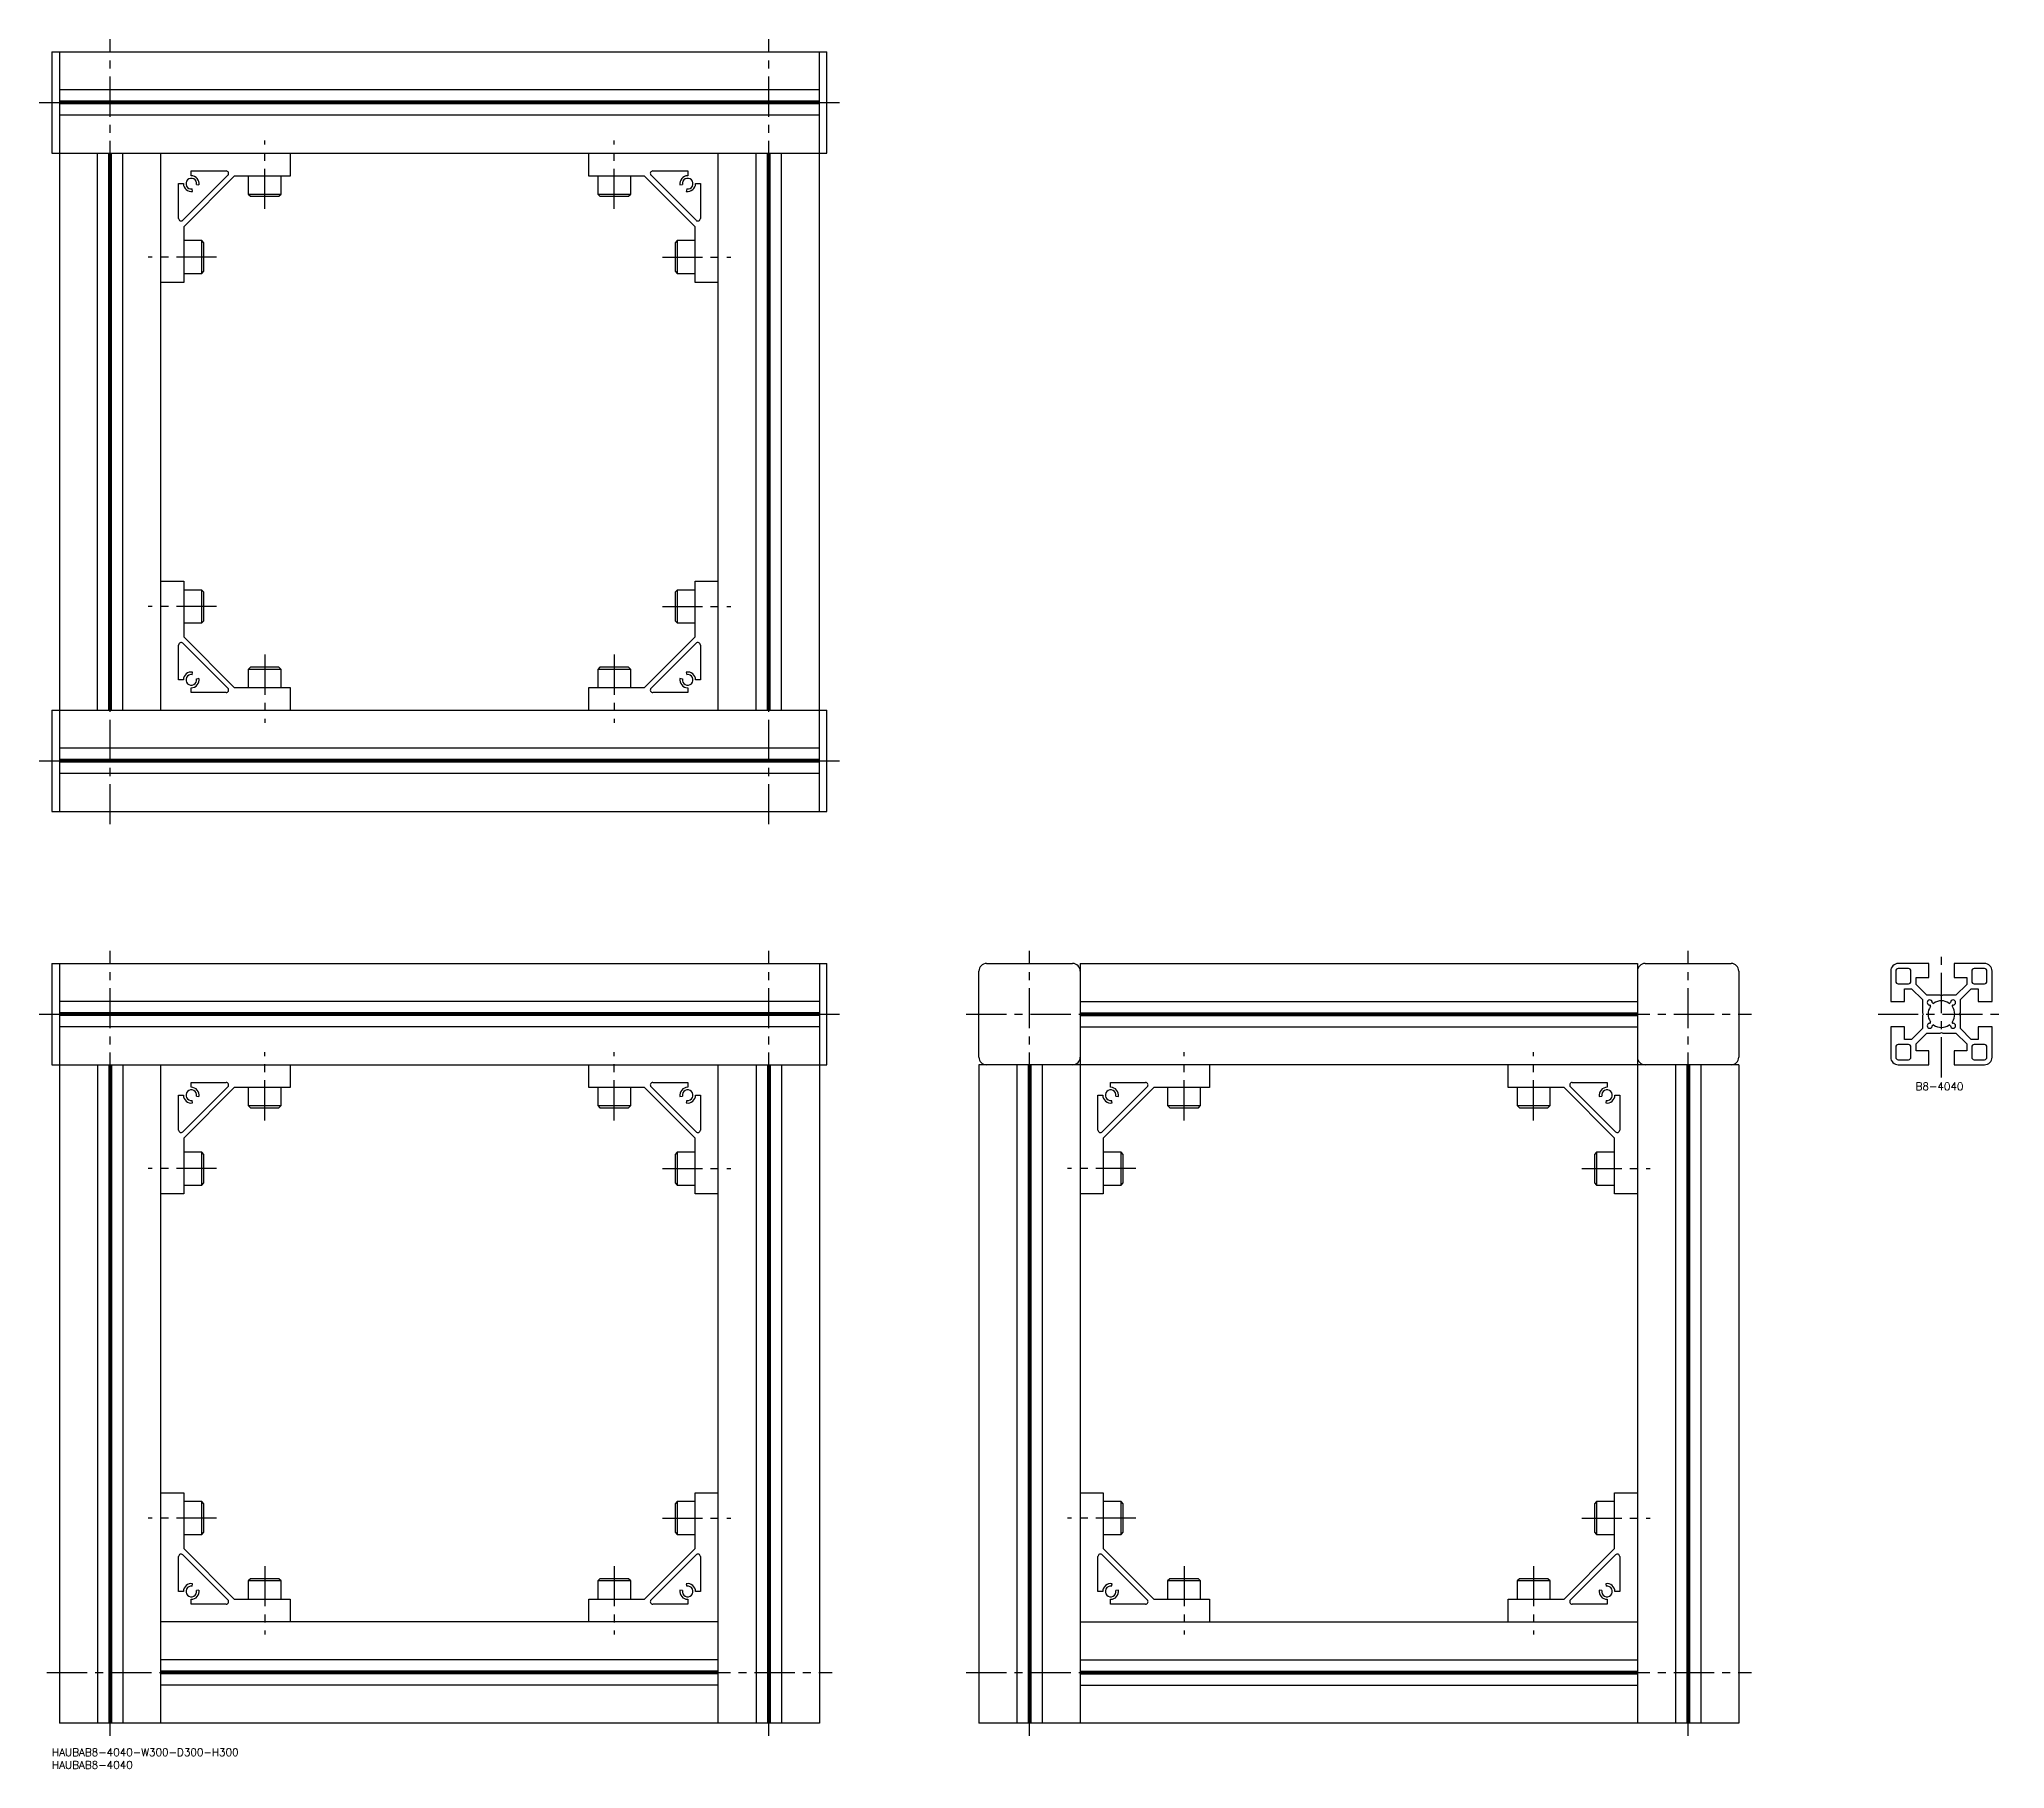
# Model space of a CAD drawing. Extents: x -5 to 771, y -8 to 675.
import ezdxf

# ---------------------------------------------------------------- set-up
doc = ezdxf.new("R2010")
doc.units = 0
doc.header["$LTSCALE"] = 0.5
doc.linetypes.add('CENTER', pattern=[50.8, 31.75, -6.35, 6.35, -6.35])
for name, color, linetype in [('MSM_CENTER', 1, 'CENTER'), ('MSM_CONTINUOUS', 7, 'CONTINUOUS'), ('MSM_PART_NUMBER', 7, 'CONTINUOUS')]:
    doc.layers.add(name, color=color, linetype=linetype)
doc.styles.get("Standard").update_dxf_attribs({"font": 'txt.shx', "height": 3, "bigfont": 'bigfont.shx'})

# ---------------------------------------------------------------- blocks, each defined once
blk = doc.blocks.new('*U8')
at = {"layer": 'MSM_PART_NUMBER'}
blk.add_text('HAUBAB8-4040-W300-D300-H300', height=3, dxfattribs=at).set_placement((0, -3))
blk = doc.blocks.new('*U9')
at = {"layer": 'MSM_PART_NUMBER'}
blk.add_text('HAUBAB8-4040', height=3, dxfattribs=at).set_placement((0, -8))
blk = doc.blocks.new('*U10')
at = {"layer": 'MSM_PART_NUMBER'}
blk.add_text('B8-4040', height=3, dxfattribs=at).set_placement((735.82, 259.97))

msp = doc.modelspace()

# ---------------------------------------------------------------- linework, layer by layer
at = {"layer": 'MSM_CENTER'}
for p, q in [((23, 365), (23, 675)), ((283, 365), (283, 675)), ((-5, 650), (311, 650)), ((84, 608), (84, 635)), ((222, 608), (222, 635)), ((65, 589), (38, 589)), ((241, 589), (268, 589)), ((65, 451), (38, 451)), ((241, 451), (268, 451)), ((84, 432), (84, 405)), ((222, 432), (222, 405)), ((-5, 390), (311, 390)), ((23, 5), (23, 315)), ((283, 5), (283, 315)), ((386, 5), (386, 315)), ((646, 5), (646, 315)), ((746, 265), (746, 315)), ((-5, 290), (311, 290)), ((361, 290), (671, 290)), ((721, 290), (771, 290)), ((84, 248), (84, 275)), ((222, 248), (222, 275)), ((447, 248), (447, 275)), ((585, 248), (585, 275)), ((65, 229), (38, 229)), ((241, 229), (268, 229)), ((428, 229), (401, 229)), ((604, 229), (631, 229)), ((65, 91), (38, 91)), ((241, 91), (268, 91)), ((428, 91), (401, 91)), ((604, 91), (631, 91)), ((84, 72), (84, 45)), ((222, 72), (222, 45)), ((447, 72), (447, 45)), ((585, 72), (585, 45)), ((-2, 30), (308, 30)), ((361, 30), (671, 30))]:
    msp.add_line(p, q, dxfattribs=at)
at = {"layer": 'MSM_CONTINUOUS'}
for p, q in [((0, 670), (306, 670)), ((0, 670), (0, 630)), ((3, 670), (3, 370)), ((303, 370), (303, 670)), ((306, 630), (306, 670)), ((303, 655), (3, 655)), ((303, 650.52), (3, 650.52)), ((303, 650), (3, 650)), ((303, 649.48), (3, 649.48)), ((303, 645), (3, 645)), ((0, 630), (306, 630)), ((18, 410), (18, 630)), ((22.48, 410), (22.48, 630)), ((23, 410), (23, 630)), ((23.52, 410), (23.52, 630)), ((28, 410), (28, 630)), ((43, 410), (43, 630)), ((94, 630), (94, 621)), ((212, 621), (212, 630)), ((263, 410), (263, 630)), ((278, 410), (278, 630)), ((282.48, 410), (282.48, 630)), ((283, 410), (283, 630)), ((283.52, 410), (283.52, 630)), ((288, 410), (288, 630)), ((69.46, 621.29), (51.71, 603.54)), ((72, 621), (52, 601)), ((55, 623), (68.76, 623)), ((55, 621.1), (55, 623)), ((94, 621), (72, 621)), ((77.5, 621), (77.5, 613.87)), ((90.5, 613.87), (90.5, 621)), ((234, 621), (212, 621)), ((215.5, 621), (215.5, 613.87)), ((228.5, 613.87), (228.5, 621)), ((254, 601), (234, 621)), ((254.29, 603.54), (236.54, 621.29)), ((237.24, 623), (251, 623)), ((251, 623), (251, 621.1)), ((50, 604.24), (50, 618)), ((50, 618), (51.9, 618)), ((55.54, 614.95), (55.36, 615.93)), ((57.07, 617.64), (58.05, 617.46)), ((77.5, 613.87), (78.37, 613)), ((77.5, 613.87), (90.5, 613.87)), ((89.63, 613), (90.5, 613.87)), ((215.5, 613.87), (216.37, 613)), ((215.5, 613.87), (228.5, 613.87)), ((227.63, 613), (228.5, 613.87)), ((247.95, 617.46), (248.93, 617.64)), ((250.64, 615.93), (250.46, 614.95)), ((254.1, 618), (256, 618)), ((256, 618), (256, 604.24)), ((78.37, 613), (89.63, 613)), ((216.37, 613), (227.63, 613)), ((52, 601), (52, 579)), ((254, 579), (254, 601)), ((59.13, 595.5), (52, 595.5)), ((60, 594.63), (59.13, 595.5)), ((59.13, 582.5), (59.13, 595.5)), ((60, 583.37), (60, 594.63)), ((246.87, 595.5), (246, 594.63)), ((246, 594.63), (246, 583.37)), ((254, 595.5), (246.87, 595.5)), ((246.87, 595.5), (246.87, 582.5)), ((52, 582.5), (59.13, 582.5)), ((59.13, 582.5), (60, 583.37)), ((246, 583.37), (246.87, 582.5)), ((246.87, 582.5), (254, 582.5)), ((52, 579), (43, 579)), ((263, 579), (254, 579)), ((43, 461), (52, 461)), ((52, 461), (52, 439)), ((254, 439), (254, 461)), ((254, 461), (263, 461)), ((59.13, 457.5), (52, 457.5)), ((60, 456.63), (59.13, 457.5)), ((59.13, 444.5), (59.13, 457.5)), ((60, 445.37), (60, 456.63)), ((246.87, 457.5), (246, 456.63)), ((246, 456.63), (246, 445.37)), ((254, 457.5), (246.87, 457.5)), ((246.87, 457.5), (246.87, 444.5)), ((52, 444.5), (59.13, 444.5)), ((59.13, 444.5), (60, 445.37)), ((246, 445.37), (246.87, 444.5)), ((246.87, 444.5), (254, 444.5)), ((50, 422), (50, 435.76)), ((51.71, 436.46), (69.46, 418.71)), ((52, 439), (72, 419)), ((234, 419), (254, 439)), ((236.54, 418.71), (254.29, 436.46)), ((256, 435.76), (256, 422)), ((78.37, 427), (77.5, 426.13)), ((89.63, 427), (78.37, 427)), ((90.5, 426.13), (89.63, 427)), ((216.37, 427), (215.5, 426.13)), ((227.63, 427), (216.37, 427)), ((228.5, 426.13), (227.63, 427)), ((51.9, 422), (50, 422)), ((55.36, 424.07), (55.54, 425.05)), ((58.05, 422.54), (57.07, 422.36)), ((77.5, 426.13), (77.5, 419)), ((90.5, 426.13), (77.5, 426.13)), ((90.5, 419), (90.5, 426.13)), ((215.5, 426.13), (215.5, 419)), ((228.5, 426.13), (215.5, 426.13)), ((228.5, 419), (228.5, 426.13)), ((248.93, 422.36), (247.95, 422.54)), ((250.46, 425.05), (250.64, 424.07)), ((256, 422), (254.1, 422)), ((55, 417), (55, 418.9)), ((68.76, 417), (55, 417)), ((72, 419), (94, 419)), ((94, 419), (94, 410)), ((212, 419), (234, 419)), ((212, 410), (212, 419)), ((251, 417), (237.24, 417)), ((251, 418.9), (251, 417)), ((0, 410), (306, 410)), ((0, 410), (0, 370)), ((306, 370), (306, 410)), ((303, 395), (3, 395)), ((303, 390.52), (3, 390.52)), ((303, 390), (3, 390)), ((303, 389.48), (3, 389.48)), ((303, 385), (3, 385)), ((0, 370), (306, 370)), ((0, 310), (306, 310)), ((0, 310), (0, 270)), ((3, 310), (3, 10)), ((303, 310), (303, 10)), ((306, 270), (306, 310)), ((366, 273), (366, 307)), ((369, 310), (403, 310)), ((406, 310), (406, 10)), ((406, 310), (626, 310)), ((626, 310), (626, 10)), ((629, 310), (663, 310)), ((666, 307), (666, 273)), ((726, 307), (726, 295)), ((728, 307), (728, 303)), ((741, 310), (729, 310)), ((733, 308), (729, 308)), ((734, 303), (734, 307)), ((736, 304.5), (741, 304.5)), ((736, 301.77), (736, 304.5)), ((741, 304.5), (741, 310)), ((763, 310), (751, 310)), ((751, 310), (751, 304.5)), ((751, 304.5), (756, 304.5)), ((756, 304.5), (756, 301.77)), ((758, 307), (758, 303)), ((763, 308), (759, 308)), ((764, 303), (764, 307)), ((766, 295), (766, 307)), ((303, 295), (3, 295)), ((406, 295), (626, 295)), ((726, 295), (731.5, 295)), ((729, 302), (733, 302)), ((731.5, 295), (731.5, 300)), ((731.5, 300), (734.23, 300)), ((734.23, 300), (738.5, 295.73)), ((740.27, 297.5), (736, 301.77)), ((738.5, 295.73), (738.5, 290.52)), ((745.48, 297.5), (740.27, 297.5)), ((746, 297.2), (745.48, 297.5)), ((746.52, 297.5), (746, 297.2)), ((751.73, 297.5), (746.52, 297.5)), ((756, 301.77), (751.73, 297.5)), ((753.5, 295.73), (757.77, 300)), ((753.5, 290.52), (753.5, 295.73)), ((757.77, 300), (760.5, 300)), ((759, 302), (763, 302)), ((760.5, 300), (760.5, 295)), ((760.5, 295), (766, 295)), ((303, 290.52), (3, 290.52)), ((303, 290), (3, 290)), ((303, 289.48), (3, 289.48)), ((406, 290.52), (626, 290.52)), ((406, 290), (626, 290)), ((406, 289.48), (626, 289.48)), ((738.5, 290.52), (738.8, 290)), ((738.8, 290), (738.5, 289.48)), ((738.5, 289.48), (738.5, 284.27)), ((753.2, 290), (753.5, 290.52)), ((753.5, 289.48), (753.2, 290)), ((753.5, 284.27), (753.5, 289.48)), ((303, 285), (3, 285)), ((406, 285), (626, 285)), ((731.5, 285), (726, 285)), ((726, 285), (726, 273)), ((731.5, 280), (731.5, 285)), ((734.23, 280), (731.5, 280)), ((738.5, 284.27), (734.23, 280)), ((736, 278.23), (740.27, 282.5)), ((740.27, 282.5), (745.48, 282.5)), ((745.48, 282.5), (746, 282.8)), ((746, 282.8), (746.52, 282.5)), ((746.52, 282.5), (751.73, 282.5)), ((751.73, 282.5), (756, 278.23)), ((757.77, 280), (753.5, 284.27)), ((760.5, 280), (757.77, 280)), ((766, 285), (760.5, 285)), ((760.5, 285), (760.5, 280)), ((766, 273), (766, 285)), ((728, 277), (728, 273)), ((733, 278), (729, 278)), ((729, 272), (733, 272)), ((734, 273), (734, 277)), ((736, 275.5), (736, 278.23)), ((741, 275.5), (736, 275.5)), ((741, 270), (741, 275.5)), ((751, 275.5), (751, 270)), ((756, 275.5), (751, 275.5)), ((756, 278.23), (756, 275.5)), ((758, 277), (758, 273)), ((763, 278), (759, 278)), ((759, 272), (763, 272)), ((764, 273), (764, 277)), ((0, 270), (306, 270)), ((18, 270), (18, 10)), ((22.48, 270), (22.48, 10)), ((23, 270), (23, 10)), ((23.52, 270), (23.52, 10)), ((28, 270), (28, 10)), ((43, 10), (43, 270)), ((94, 270), (94, 261)), ((212, 261), (212, 270)), ((263, 10), (263, 270)), ((278, 270), (278, 10)), ((282.48, 270), (282.48, 10)), ((283, 270), (283, 10)), ((283.52, 270), (283.52, 10)), ((288, 270), (288, 10)), ((666, 270), (366, 270)), ((366, 270), (366, 10)), ((381, 270), (381, 10)), ((385.48, 270), (385.48, 10)), ((386, 270), (386, 10)), ((386.52, 270), (386.52, 10)), ((391, 270), (391, 10)), ((457, 270), (457, 261)), ((575, 261), (575, 270)), ((641, 270), (641, 10)), ((645.48, 270), (645.48, 10)), ((646, 270), (646, 10)), ((646.52, 270), (646.52, 10)), ((651, 270), (651, 10)), ((666, 270), (666, 10)), ((729, 270), (741, 270)), ((751, 270), (763, 270)), ((50, 244.24), (50, 258)), ((50, 258), (51.9, 258)), ((69.46, 261.29), (51.71, 243.54)), ((72, 261), (52, 241)), ((55, 263), (68.76, 263)), ((55, 261.1), (55, 263)), ((57.07, 257.64), (58.05, 257.46)), ((94, 261), (72, 261)), ((77.5, 261), (77.5, 253.87)), ((90.5, 253.87), (90.5, 261)), ((234, 261), (212, 261)), ((215.5, 261), (215.5, 253.87)), ((228.5, 253.87), (228.5, 261)), ((254, 241), (234, 261)), ((254.29, 243.54), (236.54, 261.29)), ((237.24, 263), (251, 263)), ((247.95, 257.46), (248.93, 257.64)), ((251, 263), (251, 261.1)), ((254.1, 258), (256, 258)), ((256, 258), (256, 244.24)), ((413, 244.24), (413, 258)), ((413, 258), (414.9, 258)), ((432.46, 261.29), (414.71, 243.54)), ((435, 261), (415, 241)), ((418, 263), (431.76, 263)), ((418, 261.1), (418, 263)), ((420.07, 257.64), (421.05, 257.46)), ((457, 261), (435, 261)), ((440.5, 261), (440.5, 253.87)), ((453.5, 253.87), (453.5, 261)), ((597, 261), (575, 261)), ((578.5, 261), (578.5, 253.87)), ((591.5, 253.87), (591.5, 261)), ((617, 241), (597, 261)), ((617.29, 243.54), (599.54, 261.29)), ((600.24, 263), (614, 263)), ((610.95, 257.46), (611.93, 257.64)), ((614, 263), (614, 261.1)), ((617.1, 258), (619, 258)), ((619, 258), (619, 244.24)), ((55.54, 254.95), (55.36, 255.93)), ((77.5, 253.87), (78.37, 253)), ((77.5, 253.87), (90.5, 253.87)), ((78.37, 253), (89.63, 253)), ((89.63, 253), (90.5, 253.87)), ((215.5, 253.87), (216.37, 253)), ((215.5, 253.87), (228.5, 253.87)), ((216.37, 253), (227.63, 253)), ((227.63, 253), (228.5, 253.87)), ((250.64, 255.93), (250.46, 254.95)), ((418.54, 254.95), (418.36, 255.93)), ((440.5, 253.87), (441.37, 253)), ((440.5, 253.87), (453.5, 253.87)), ((441.37, 253), (452.63, 253)), ((452.63, 253), (453.5, 253.87)), ((578.5, 253.87), (579.37, 253)), ((578.5, 253.87), (591.5, 253.87)), ((579.37, 253), (590.63, 253)), ((590.63, 253), (591.5, 253.87)), ((613.64, 255.93), (613.46, 254.95)), ((52, 241), (52, 219)), ((254, 219), (254, 241)), ((415, 241), (415, 219)), ((617, 219), (617, 241)), ((59.13, 235.5), (52, 235.5)), ((60, 234.63), (59.13, 235.5)), ((59.13, 222.5), (59.13, 235.5)), ((60, 223.37), (60, 234.63)), ((246.87, 235.5), (246, 234.63)), ((246, 234.63), (246, 223.37)), ((254, 235.5), (246.87, 235.5)), ((246.87, 235.5), (246.87, 222.5)), ((422.13, 235.5), (415, 235.5)), ((423, 234.63), (422.13, 235.5)), ((422.13, 222.5), (422.13, 235.5)), ((423, 223.37), (423, 234.63)), ((609.87, 235.5), (609, 234.63)), ((609, 234.63), (609, 223.37)), ((617, 235.5), (609.87, 235.5)), ((609.87, 235.5), (609.87, 222.5)), ((52, 219), (43, 219)), ((52, 222.5), (59.13, 222.5)), ((59.13, 222.5), (60, 223.37)), ((246, 223.37), (246.87, 222.5)), ((246.87, 222.5), (254, 222.5)), ((263, 219), (254, 219)), ((415, 219), (406, 219)), ((415, 222.5), (422.13, 222.5)), ((422.13, 222.5), (423, 223.37)), ((609, 223.37), (609.87, 222.5)), ((609.87, 222.5), (617, 222.5)), ((626, 219), (617, 219)), ((43, 101), (52, 101)), ((52, 101), (52, 79)), ((254, 79), (254, 101)), ((254, 101), (263, 101)), ((406, 101), (415, 101)), ((415, 101), (415, 79)), ((617, 79), (617, 101)), ((617, 101), (626, 101)), ((59.13, 97.5), (52, 97.5)), ((60, 96.63), (59.13, 97.5)), ((59.13, 84.5), (59.13, 97.5)), ((60, 85.37), (60, 96.63)), ((246.87, 97.5), (246, 96.63)), ((246, 96.63), (246, 85.37)), ((254, 97.5), (246.87, 97.5)), ((246.87, 97.5), (246.87, 84.5)), ((422.13, 97.5), (415, 97.5)), ((423, 96.63), (422.13, 97.5)), ((422.13, 84.5), (422.13, 97.5)), ((423, 85.37), (423, 96.63)), ((609.87, 97.5), (609, 96.63)), ((609, 96.63), (609, 85.37)), ((617, 97.5), (609.87, 97.5)), ((609.87, 97.5), (609.87, 84.5)), ((59.13, 84.5), (60, 85.37)), ((246, 85.37), (246.87, 84.5)), ((422.13, 84.5), (423, 85.37)), ((609, 85.37), (609.87, 84.5)), ((52, 84.5), (59.13, 84.5)), ((52, 79), (72, 59)), ((234, 59), (254, 79)), ((246.87, 84.5), (254, 84.5)), ((415, 84.5), (422.13, 84.5)), ((415, 79), (435, 59)), ((597, 59), (617, 79)), ((609.87, 84.5), (617, 84.5)), ((50, 62), (50, 75.76)), ((51.71, 76.46), (69.46, 58.71)), ((236.54, 58.71), (254.29, 76.46)), ((256, 75.76), (256, 62)), ((413, 62), (413, 75.76)), ((414.71, 76.46), (432.46, 58.71)), ((599.54, 58.71), (617.29, 76.46)), ((619, 75.76), (619, 62)), ((55.36, 64.07), (55.54, 65.05)), ((58.05, 62.54), (57.07, 62.36)), ((78.37, 67), (77.5, 66.13)), ((77.5, 66.13), (77.5, 59)), ((90.5, 66.13), (77.5, 66.13)), ((89.63, 67), (78.37, 67)), ((90.5, 66.13), (89.63, 67)), ((90.5, 59), (90.5, 66.13)), ((216.37, 67), (215.5, 66.13)), ((215.5, 66.13), (215.5, 59)), ((228.5, 66.13), (215.5, 66.13)), ((227.63, 67), (216.37, 67)), ((228.5, 66.13), (227.63, 67)), ((228.5, 59), (228.5, 66.13)), ((248.93, 62.36), (247.95, 62.54)), ((250.46, 65.05), (250.64, 64.07)), ((418.36, 64.07), (418.54, 65.05)), ((421.05, 62.54), (420.07, 62.36)), ((441.37, 67), (440.5, 66.13)), ((440.5, 66.13), (440.5, 59)), ((453.5, 66.13), (440.5, 66.13)), ((452.63, 67), (441.37, 67)), ((453.5, 66.13), (452.63, 67)), ((453.5, 59), (453.5, 66.13)), ((579.37, 67), (578.5, 66.13)), ((578.5, 66.13), (578.5, 59)), ((591.5, 66.13), (578.5, 66.13)), ((590.63, 67), (579.37, 67)), ((591.5, 66.13), (590.63, 67)), ((591.5, 59), (591.5, 66.13)), ((611.93, 62.36), (610.95, 62.54)), ((613.46, 65.05), (613.64, 64.07)), ((51.9, 62), (50, 62)), ((55, 57), (55, 58.9)), ((68.76, 57), (55, 57)), ((72, 59), (94, 59)), ((94, 59), (94, 50)), ((212, 59), (234, 59)), ((212, 50), (212, 59)), ((251, 57), (237.24, 57)), ((251, 58.9), (251, 57)), ((256, 62), (254.1, 62)), ((414.9, 62), (413, 62)), ((418, 57), (418, 58.9)), ((431.76, 57), (418, 57)), ((435, 59), (457, 59)), ((457, 59), (457, 50)), ((575, 59), (597, 59)), ((575, 50), (575, 59)), ((614, 57), (600.24, 57)), ((614, 58.9), (614, 57)), ((619, 62), (617.1, 62)), ((263, 50), (43, 50)), ((406, 50), (626, 50)), ((263, 35), (43, 35)), ((406, 35), (626, 35)), ((263, 30.52), (43, 30.52)), ((263, 30), (43, 30)), ((263, 29.48), (43, 29.48)), ((263, 25), (43, 25)), ((406, 30.52), (626, 30.52)), ((406, 30), (626, 30)), ((406, 29.48), (626, 29.48)), ((406, 25), (626, 25)), ((303, 10), (3, 10)), ((666, 10), (366, 10))]:
    msp.add_line(p, q, dxfattribs=at)
for centre, radius, start, end in [((55, 618), 3.1, 350, 90), ((68.76, 622), 1, 315, 90), ((237.24, 622), 1, 90, 225), ((251, 618), 3.1, 90, 190), ((55, 618), 3.1, 180, 280), ((55, 618), 2.1, 350, 280), ((251, 618), 2.1, 260, 190), ((251, 618), 3.1, 260, 0), ((51, 604.24), 1, 180, 315), ((255, 604.24), 1, 225, 0), ((51, 435.76), 1, 45, 180), ((255, 435.76), 1, 0, 135), ((55, 422), 3.1, 80, 180), ((55, 422), 2.1, 80, 10), ((55, 422), 3.1, 270, 10), ((251, 422), 3.1, 170, 270), ((251, 422), 2.1, 170, 100), ((251, 422), 3.1, 0, 100), ((68.76, 418), 1, 270, 45), ((237.24, 418), 1, 135, 270), ((369, 307), 3, 90, 180), ((403, 307), 3, 0, 90), ((629, 307), 3, 90, 180), ((663, 307), 3, 0, 90), ((729, 307), 3, 90, 180), ((729, 307), 1, 90, 180), ((729, 303), 1, 180, 270), ((733, 307), 1, 0, 90), ((733, 303), 1, 270, 0), ((759, 307), 1, 90, 180), ((759, 303), 1, 180, 270), ((763, 307), 3, 0, 90), ((763, 307), 1, 0, 90), ((763, 303), 1, 270, 0), ((741.4, 294.6), 1, 2.53518, 267.46482), ((746, 290), 5.25, 55.53237, 124.46763), ((750.6, 294.6), 1, 272.53518, 177.46482), ((746, 290), 5.25, 145.53237, 214.46763), ((741.34, 293.2), 0.4, 325.53237, 87.46482), ((742.8, 294.66), 0.4, 182.53518, 304.46763), ((749.2, 294.66), 0.4, 235.53237, 357.46482), ((750.66, 293.2), 0.4, 92.53518, 214.46763), ((746, 290), 5.25, 325.53237, 34.46763), ((741.4, 285.4), 1, 92.53518, 357.46482), ((741.34, 286.8), 0.4, 272.53518, 34.46763), ((742.8, 285.34), 0.4, 55.53237, 177.46482), ((746, 290), 5.25, 235.53237, 304.46763), ((749.2, 285.34), 0.4, 2.53518, 124.46763), ((750.6, 285.4), 1, 182.53518, 87.46482), ((750.66, 286.8), 0.4, 145.53237, 267.46482), ((369, 273), 3, 180, 270), ((403, 273), 3, 270, 0), ((629, 273), 3, 180, 270), ((663, 273), 3, 270, 0), ((729, 273), 3, 180, 270), ((729, 277), 1, 90, 180), ((729, 273), 1, 180, 270), ((733, 277), 1, 0, 90), ((733, 273), 1, 270, 0), ((759, 277), 1, 90, 180), ((759, 273), 1, 180, 270), ((763, 277), 1, 0, 90), ((763, 273), 1, 270, 0), ((763, 273), 3, 270, 0), ((55, 258), 3.1, 180, 280), ((55, 258), 2.1, 350, 280), ((55, 258), 3.1, 350, 90), ((68.76, 262), 1, 315, 90), ((237.24, 262), 1, 90, 225), ((251, 258), 3.1, 90, 190), ((251, 258), 2.1, 260, 190), ((251, 258), 3.1, 260, 0), ((418, 258), 3.1, 180, 280), ((418, 258), 2.1, 350, 280), ((418, 258), 3.1, 350, 90), ((431.76, 262), 1, 315, 90), ((600.24, 262), 1, 90, 225), ((614, 258), 3.1, 90, 190), ((614, 258), 2.1, 260, 190), ((614, 258), 3.1, 260, 0), ((51, 244.24), 1, 180, 315), ((255, 244.24), 1, 225, 0), ((414, 244.24), 1, 180, 315), ((618, 244.24), 1, 225, 0), ((51, 75.76), 1, 45, 180), ((255, 75.76), 1, 0, 135), ((414, 75.76), 1, 45, 180), ((618, 75.76), 1, 0, 135), ((55, 62), 3.1, 80, 180), ((55, 62), 2.1, 80, 10), ((55, 62), 3.1, 270, 10), ((251, 62), 3.1, 170, 270), ((251, 62), 2.1, 170, 100), ((251, 62), 3.1, 0, 100), ((418, 62), 3.1, 80, 180), ((418, 62), 2.1, 80, 10), ((418, 62), 3.1, 270, 10), ((614, 62), 3.1, 170, 270), ((614, 62), 2.1, 170, 100), ((614, 62), 3.1, 0, 100), ((68.76, 58), 1, 270, 45), ((237.24, 58), 1, 135, 270), ((431.76, 58), 1, 270, 45), ((600.24, 58), 1, 135, 270)]:
    msp.add_arc(centre, radius, start, end, dxfattribs=at)

# ---------------------------------------------------------------- block references
for name in ['*U10', '*U8', '*U9']:
    msp.add_blockref(name, (0, 0), dxfattribs=at)

doc.saveas('drawing.dxf')
